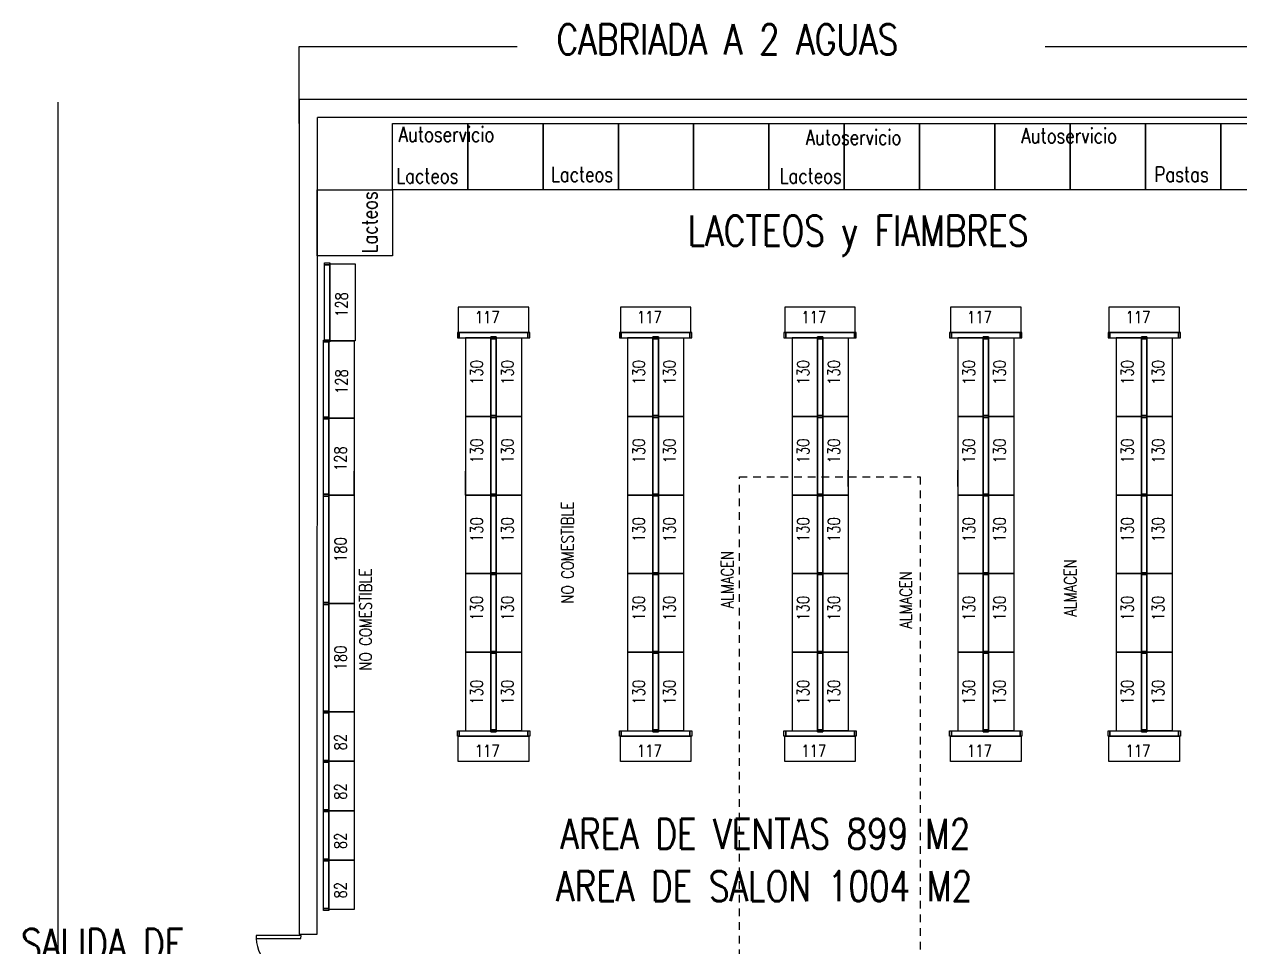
# Model space of a CAD drawing. Header units: millimetres. Extents: x -434 to 213, y 66 to 172.
# Drawn here: x 136.11 to 156.28, y 156.81 to 172.12 of the extents above; entities that cross this region are included whole.
import ezdxf

# ---------------------------------------------------------------- set-up
doc = ezdxf.new("R2010")
doc.units = ezdxf.units.MM
doc.linetypes.add('HIDDEN', pattern=[9.525, 6.35, -3.175])
doc.styles.add('COTAS', font='ROMANS.shx', dxfattribs={"width": 0.8})
doc.styles.add('ROMANS', font='ROMANS.SHX', dxfattribs={"width": 0.8, "height": 0.2})

msp = doc.modelspace()

# ---------------------------------------------------------------- linework, layer by layer
at = {"color": 8}
for p, q in [((140.669, 170.477), (140.669, 171.754)), ((140.669, 171.754), (144.285, 171.754)), ((153.049, 171.754), (159.162, 171.754)), ((140.669, 170.877), (140.669, 157.326)), ((191.089, 170.877), (140.669, 170.877)), ((136.669, 132.583), (136.669, 170.83)), ((140.968, 157.017), (140.969, 170.577)), ((190.789, 170.577), (140.969, 170.577)), ((142.215, 170.477), (143.465, 170.477)), ((142.215, 169.377), (142.215, 170.477)), ((143.465, 170.477), (143.465, 169.377)), ((143.465, 170.477), (144.715, 170.477)), ((143.465, 169.377), (143.465, 170.477)), ((144.715, 170.477), (145.965, 170.477)), ((144.715, 169.377), (144.715, 170.477)), ((144.715, 170.477), (144.715, 169.377)), ((145.965, 170.477), (145.965, 169.377)), ((145.965, 170.477), (147.215, 170.477)), ((145.965, 169.377), (145.965, 170.477)), ((147.215, 170.477), (147.215, 169.377)), ((147.215, 170.477), (148.465, 170.477)), ((147.215, 169.377), (147.215, 170.477)), ((148.465, 170.477), (148.465, 169.377)), ((148.465, 170.477), (149.715, 170.477)), ((148.465, 169.377), (148.465, 170.477)), ((149.715, 170.477), (149.715, 169.377)), ((149.715, 170.477), (150.965, 170.477)), ((149.715, 169.377), (149.715, 170.477)), ((150.965, 170.477), (150.965, 169.377)), ((150.965, 170.477), (152.215, 170.477)), ((150.965, 169.377), (150.965, 170.477)), ((152.215, 170.477), (152.215, 169.377)), ((152.215, 170.477), (153.465, 170.477)), ((152.215, 169.377), (152.215, 170.477)), ((153.465, 170.477), (153.465, 169.377)), ((153.465, 170.477), (154.715, 170.477)), ((153.465, 169.377), (153.465, 170.477)), ((154.715, 170.477), (154.715, 169.377)), ((154.715, 170.477), (155.965, 170.477)), ((154.715, 169.377), (154.715, 170.477)), ((155.965, 170.477), (155.965, 169.377)), ((155.965, 170.477), (157.215, 170.477)), ((155.965, 169.377), (155.965, 170.477)), ((140.965, 169.377), (142.215, 169.377)), ((140.965, 168.277), (140.965, 169.377)), ((143.465, 169.377), (142.215, 169.377)), ((142.215, 169.377), (142.215, 168.277)), ((144.715, 169.377), (143.465, 169.377)), ((145.965, 169.377), (144.715, 169.377)), ((147.215, 169.377), (145.965, 169.377)), ((148.465, 169.377), (147.215, 169.377)), ((149.715, 169.377), (148.465, 169.377)), ((150.965, 169.377), (149.715, 169.377)), ((152.215, 169.377), (150.965, 169.377)), ((153.465, 169.377), (152.215, 169.377)), ((154.715, 169.377), (153.465, 169.377)), ((155.965, 169.377), (154.715, 169.377)), ((157.215, 169.377), (155.965, 169.377)), ((142.215, 168.277), (140.965, 168.277)), ((147.049, 164.959), (147.049, 164.687)), ((148.849, 164.959), (148.849, 164.687)), ((152.529, 164.959), (152.529, 164.747)), ((154.229, 164.959), (154.229, 164.747)), ((155.159, 164.959), (155.159, 164.687)), ((141.579, 164.306), (141.579, 164.704)), ((143.429, 164.307), (143.429, 164.704)), ((149.779, 164.449), (149.779, 164.718)), ((151.599, 164.449), (151.599, 164.718)), ((140.669, 160.333), (140.669, 157.017)), ((152.063, 159.882), (151.863, 159.882)), ((139.954, 156.994), (139.954, 156.945)), ((140.698, 156.993), (139.954, 156.994)), ((139.954, 156.945), (140.697, 156.945)), ((140.669, 157.017), (140.968, 157.017)), ((140.697, 156.945), (140.698, 156.993))]:
    msp.add_line(p, q, dxfattribs=at)
at = {"color": 8, "linetype": 'HIDDEN', "ltscale": 0.02}
for p, q in [((147.976, 164.608), (150.976, 164.608)), ((147.976, 142.56), (147.976, 164.608)), ((150.976, 164.608), (150.976, 142.56))]:
    msp.add_line(p, q, dxfattribs=at)
at = {"color": 8}
for points in [[(141.087, 168.131), (141.087, 168.161), (141.177, 168.161), (141.177, 168.131)], [(141.087, 166.881), (141.087, 168.131), (141.177, 168.131), (141.177, 166.881)], [(141.177, 166.866), (141.177, 168.146), (141.597, 168.146), (141.597, 166.866)], [(143.308, 167.007), (144.478, 167.007), (144.478, 167.427), (143.308, 167.427)], [(145.998, 167.007), (147.168, 167.007), (147.168, 167.427), (145.998, 167.427)], [(148.728, 167.007), (149.898, 167.007), (149.898, 167.427), (148.728, 167.427)], [(151.478, 167.007), (152.648, 167.007), (152.648, 167.427), (151.478, 167.427)], [(154.108, 167.007), (155.278, 167.007), (155.278, 167.427), (154.108, 167.427)], [(141.069, 166.851), (141.069, 166.881), (141.159, 166.881), (141.159, 166.851)], [(141.069, 165.601), (141.069, 166.851), (141.159, 166.851), (141.159, 165.601)], [(141.087, 166.851), (141.087, 166.881), (141.177, 166.881), (141.177, 166.851)], [(141.159, 165.586), (141.159, 166.866), (141.579, 166.866), (141.579, 165.586)], [(143.293, 166.917), (143.323, 166.917), (143.323, 167.007), (143.293, 167.007)], [(143.323, 166.917), (144.463, 166.917), (144.463, 167.007), (143.323, 167.007)], [(143.849, 165.612), (143.849, 166.917), (143.429, 166.917), (143.429, 165.612)], [(143.939, 166.902), (143.939, 166.932), (143.849, 166.932), (143.849, 166.902)], [(143.849, 166.902), (143.849, 166.932), (143.939, 166.932), (143.939, 166.902)], [(143.939, 165.627), (143.939, 166.902), (143.849, 166.902), (143.849, 165.627)], [(143.849, 165.627), (143.849, 166.902), (143.939, 166.902), (143.939, 165.627)], [(143.939, 165.612), (143.939, 166.917), (144.359, 166.917), (144.359, 165.612)], [(144.463, 166.917), (144.493, 166.917), (144.493, 167.007), (144.463, 167.007)], [(145.983, 166.917), (146.013, 166.917), (146.013, 167.007), (145.983, 167.007)], [(146.013, 166.917), (147.153, 166.917), (147.153, 167.007), (146.013, 167.007)], [(146.539, 165.612), (146.539, 166.917), (146.119, 166.917), (146.119, 165.612)], [(146.629, 166.902), (146.629, 166.932), (146.539, 166.932), (146.539, 166.902)], [(146.539, 166.902), (146.539, 166.932), (146.629, 166.932), (146.629, 166.902)], [(146.629, 165.627), (146.629, 166.902), (146.539, 166.902), (146.539, 165.627)], [(146.539, 165.627), (146.539, 166.902), (146.629, 166.902), (146.629, 165.627)], [(146.629, 165.612), (146.629, 166.917), (147.049, 166.917), (147.049, 165.612)], [(147.153, 166.917), (147.183, 166.917), (147.183, 167.007), (147.153, 167.007)], [(148.713, 166.917), (148.743, 166.917), (148.743, 167.007), (148.713, 167.007)], [(148.743, 166.917), (149.883, 166.917), (149.883, 167.007), (148.743, 167.007)], [(149.269, 165.612), (149.269, 166.917), (148.849, 166.917), (148.849, 165.612)], [(149.359, 166.902), (149.359, 166.932), (149.269, 166.932), (149.269, 166.902)], [(149.269, 166.902), (149.269, 166.932), (149.359, 166.932), (149.359, 166.902)], [(149.359, 165.627), (149.359, 166.902), (149.269, 166.902), (149.269, 165.627)], [(149.269, 165.627), (149.269, 166.902), (149.359, 166.902), (149.359, 165.627)], [(149.359, 165.612), (149.359, 166.917), (149.779, 166.917), (149.779, 165.612)], [(149.883, 166.917), (149.913, 166.917), (149.913, 167.007), (149.883, 167.007)], [(151.463, 166.917), (151.493, 166.917), (151.493, 167.007), (151.463, 167.007)], [(151.493, 166.917), (152.633, 166.917), (152.633, 167.007), (151.493, 167.007)], [(152.019, 165.612), (152.019, 166.917), (151.599, 166.917), (151.599, 165.612)], [(152.109, 166.902), (152.109, 166.932), (152.019, 166.932), (152.019, 166.902)], [(152.019, 166.902), (152.019, 166.932), (152.109, 166.932), (152.109, 166.902)], [(152.109, 165.627), (152.109, 166.902), (152.019, 166.902), (152.019, 165.627)], [(152.019, 165.627), (152.019, 166.902), (152.109, 166.902), (152.109, 165.627)], [(152.109, 165.612), (152.109, 166.917), (152.529, 166.917), (152.529, 165.612)], [(152.633, 166.917), (152.663, 166.917), (152.663, 167.007), (152.633, 167.007)], [(154.093, 166.917), (154.123, 166.917), (154.123, 167.007), (154.093, 167.007)], [(154.123, 166.917), (155.263, 166.917), (155.263, 167.007), (154.123, 167.007)], [(154.649, 165.612), (154.649, 166.917), (154.229, 166.917), (154.229, 165.612)], [(154.739, 166.902), (154.739, 166.932), (154.649, 166.932), (154.649, 166.902)], [(154.649, 166.902), (154.649, 166.932), (154.739, 166.932), (154.739, 166.902)], [(154.739, 165.627), (154.739, 166.902), (154.649, 166.902), (154.649, 165.627)], [(154.649, 165.627), (154.649, 166.902), (154.739, 166.902), (154.739, 165.627)], [(154.739, 165.612), (154.739, 166.917), (155.159, 166.917), (155.159, 165.612)], [(155.263, 166.917), (155.293, 166.917), (155.293, 167.007), (155.263, 167.007)], [(143.939, 165.597), (143.939, 165.627), (143.849, 165.627), (143.849, 165.597)], [(143.849, 165.597), (143.849, 165.627), (143.939, 165.627), (143.939, 165.597)], [(143.939, 165.597), (143.939, 165.627), (143.849, 165.627), (143.849, 165.597)], [(143.849, 165.597), (143.849, 165.627), (143.939, 165.627), (143.939, 165.597)], [(146.629, 165.597), (146.629, 165.627), (146.539, 165.627), (146.539, 165.597)], [(146.539, 165.597), (146.539, 165.627), (146.629, 165.627), (146.629, 165.597)], [(146.629, 165.597), (146.629, 165.627), (146.539, 165.627), (146.539, 165.597)], [(146.539, 165.597), (146.539, 165.627), (146.629, 165.627), (146.629, 165.597)], [(149.359, 165.597), (149.359, 165.627), (149.269, 165.627), (149.269, 165.597)], [(149.269, 165.597), (149.269, 165.627), (149.359, 165.627), (149.359, 165.597)], [(149.359, 165.597), (149.359, 165.627), (149.269, 165.627), (149.269, 165.597)], [(149.269, 165.597), (149.269, 165.627), (149.359, 165.627), (149.359, 165.597)], [(152.109, 165.597), (152.109, 165.627), (152.019, 165.627), (152.019, 165.597)], [(152.019, 165.597), (152.019, 165.627), (152.109, 165.627), (152.109, 165.597)], [(152.109, 165.597), (152.109, 165.627), (152.019, 165.627), (152.019, 165.597)], [(152.019, 165.597), (152.019, 165.627), (152.109, 165.627), (152.109, 165.597)], [(154.739, 165.597), (154.739, 165.627), (154.649, 165.627), (154.649, 165.597)], [(154.649, 165.597), (154.649, 165.627), (154.739, 165.627), (154.739, 165.597)], [(154.739, 165.597), (154.739, 165.627), (154.649, 165.627), (154.649, 165.597)], [(154.649, 165.597), (154.649, 165.627), (154.739, 165.627), (154.739, 165.597)], [(141.069, 165.571), (141.069, 165.601), (141.159, 165.601), (141.159, 165.571)], [(141.069, 165.571), (141.069, 165.601), (141.159, 165.601), (141.159, 165.571)], [(141.069, 164.321), (141.069, 165.571), (141.159, 165.571), (141.159, 164.321)], [(141.159, 164.306), (141.159, 165.586), (141.579, 165.586), (141.579, 164.306)], [(143.849, 164.307), (143.849, 165.612), (143.429, 165.612), (143.429, 164.307)], [(143.939, 164.322), (143.939, 165.597), (143.849, 165.597), (143.849, 164.322)], [(143.849, 164.322), (143.849, 165.597), (143.939, 165.597), (143.939, 164.322)], [(143.939, 164.307), (143.939, 165.612), (144.359, 165.612), (144.359, 164.307)], [(146.539, 164.307), (146.539, 165.612), (146.119, 165.612), (146.119, 164.307)], [(146.629, 164.322), (146.629, 165.597), (146.539, 165.597), (146.539, 164.322)], [(146.539, 164.322), (146.539, 165.597), (146.629, 165.597), (146.629, 164.322)], [(146.629, 164.307), (146.629, 165.612), (147.049, 165.612), (147.049, 164.307)], [(149.269, 164.307), (149.269, 165.612), (148.849, 165.612), (148.849, 164.307)], [(149.359, 164.322), (149.359, 165.597), (149.269, 165.597), (149.269, 164.322)], [(149.269, 164.322), (149.269, 165.597), (149.359, 165.597), (149.359, 164.322)], [(149.359, 164.307), (149.359, 165.612), (149.779, 165.612), (149.779, 164.307)], [(152.019, 164.307), (152.019, 165.612), (151.599, 165.612), (151.599, 164.307)], [(152.109, 164.322), (152.109, 165.597), (152.019, 165.597), (152.019, 164.322)], [(152.019, 164.322), (152.019, 165.597), (152.109, 165.597), (152.109, 164.322)], [(152.109, 164.307), (152.109, 165.612), (152.529, 165.612), (152.529, 164.307)], [(154.649, 164.307), (154.649, 165.612), (154.229, 165.612), (154.229, 164.307)], [(154.739, 164.322), (154.739, 165.597), (154.649, 165.597), (154.649, 164.322)], [(154.649, 164.322), (154.649, 165.597), (154.739, 165.597), (154.739, 164.322)], [(154.739, 164.307), (154.739, 165.612), (155.159, 165.612), (155.159, 164.307)], [(141.069, 164.291), (141.069, 164.321), (141.159, 164.321), (141.159, 164.291)], [(141.069, 164.291), (141.069, 164.321), (141.159, 164.321), (141.159, 164.291)], [(141.069, 162.521), (141.069, 164.291), (141.159, 164.291), (141.159, 162.521)], [(141.159, 162.506), (141.159, 164.306), (141.579, 164.306), (141.579, 162.506)], [(143.849, 163.002), (143.849, 164.307), (143.429, 164.307), (143.429, 163.002)], [(143.939, 164.292), (143.939, 164.322), (143.849, 164.322), (143.849, 164.292)], [(143.849, 164.292), (143.849, 164.322), (143.939, 164.322), (143.939, 164.292)], [(143.939, 164.292), (143.939, 164.322), (143.849, 164.322), (143.849, 164.292)], [(143.849, 164.292), (143.849, 164.322), (143.939, 164.322), (143.939, 164.292)], [(143.939, 163.017), (143.939, 164.292), (143.849, 164.292), (143.849, 163.017)], [(143.849, 163.017), (143.849, 164.292), (143.939, 164.292), (143.939, 163.017)], [(143.939, 163.002), (143.939, 164.307), (144.359, 164.307), (144.359, 163.002)], [(146.539, 163.002), (146.539, 164.307), (146.119, 164.307), (146.119, 163.002)], [(146.629, 164.292), (146.629, 164.322), (146.539, 164.322), (146.539, 164.292)], [(146.539, 164.292), (146.539, 164.322), (146.629, 164.322), (146.629, 164.292)], [(146.629, 164.292), (146.629, 164.322), (146.539, 164.322), (146.539, 164.292)], [(146.539, 164.292), (146.539, 164.322), (146.629, 164.322), (146.629, 164.292)], [(146.629, 163.017), (146.629, 164.292), (146.539, 164.292), (146.539, 163.017)], [(146.539, 163.017), (146.539, 164.292), (146.629, 164.292), (146.629, 163.017)], [(146.629, 163.002), (146.629, 164.307), (147.049, 164.307), (147.049, 163.002)], [(149.269, 163.002), (149.269, 164.307), (148.849, 164.307), (148.849, 163.002)], [(149.359, 164.292), (149.359, 164.322), (149.269, 164.322), (149.269, 164.292)], [(149.269, 164.292), (149.269, 164.322), (149.359, 164.322), (149.359, 164.292)], [(149.359, 164.292), (149.359, 164.322), (149.269, 164.322), (149.269, 164.292)], [(149.269, 164.292), (149.269, 164.322), (149.359, 164.322), (149.359, 164.292)], [(149.359, 163.017), (149.359, 164.292), (149.269, 164.292), (149.269, 163.017)], [(149.269, 163.017), (149.269, 164.292), (149.359, 164.292), (149.359, 163.017)], [(149.359, 163.002), (149.359, 164.307), (149.779, 164.307), (149.779, 163.002)], [(152.019, 163.002), (152.019, 164.307), (151.599, 164.307), (151.599, 163.002)], [(152.109, 164.292), (152.109, 164.322), (152.019, 164.322), (152.019, 164.292)], [(152.019, 164.292), (152.019, 164.322), (152.109, 164.322), (152.109, 164.292)], [(152.109, 164.292), (152.109, 164.322), (152.019, 164.322), (152.019, 164.292)], [(152.019, 164.292), (152.019, 164.322), (152.109, 164.322), (152.109, 164.292)], [(152.109, 163.017), (152.109, 164.292), (152.019, 164.292), (152.019, 163.017)], [(152.019, 163.017), (152.019, 164.292), (152.109, 164.292), (152.109, 163.017)], [(152.109, 163.002), (152.109, 164.307), (152.529, 164.307), (152.529, 163.002)], [(154.649, 163.002), (154.649, 164.307), (154.229, 164.307), (154.229, 163.002)], [(154.739, 164.292), (154.739, 164.322), (154.649, 164.322), (154.649, 164.292)], [(154.649, 164.292), (154.649, 164.322), (154.739, 164.322), (154.739, 164.292)], [(154.739, 164.292), (154.739, 164.322), (154.649, 164.322), (154.649, 164.292)], [(154.649, 164.292), (154.649, 164.322), (154.739, 164.322), (154.739, 164.292)], [(154.739, 163.017), (154.739, 164.292), (154.649, 164.292), (154.649, 163.017)], [(154.649, 163.017), (154.649, 164.292), (154.739, 164.292), (154.739, 163.017)], [(154.739, 163.002), (154.739, 164.307), (155.159, 164.307), (155.159, 163.002)], [(143.849, 161.697), (143.849, 163.002), (143.429, 163.002), (143.429, 161.697)], [(143.939, 162.987), (143.939, 163.017), (143.849, 163.017), (143.849, 162.987)], [(143.849, 162.987), (143.849, 163.017), (143.939, 163.017), (143.939, 162.987)], [(143.939, 162.987), (143.939, 163.017), (143.849, 163.017), (143.849, 162.987)], [(143.849, 162.987), (143.849, 163.017), (143.939, 163.017), (143.939, 162.987)], [(143.939, 161.697), (143.939, 163.002), (144.359, 163.002), (144.359, 161.697)], [(146.539, 161.697), (146.539, 163.002), (146.119, 163.002), (146.119, 161.697)], [(146.629, 162.987), (146.629, 163.017), (146.539, 163.017), (146.539, 162.987)], [(146.539, 162.987), (146.539, 163.017), (146.629, 163.017), (146.629, 162.987)], [(146.629, 162.987), (146.629, 163.017), (146.539, 163.017), (146.539, 162.987)], [(146.539, 162.987), (146.539, 163.017), (146.629, 163.017), (146.629, 162.987)], [(146.629, 161.697), (146.629, 163.002), (147.049, 163.002), (147.049, 161.697)], [(149.269, 161.697), (149.269, 163.002), (148.849, 163.002), (148.849, 161.697)], [(149.359, 162.987), (149.359, 163.017), (149.269, 163.017), (149.269, 162.987)], [(149.269, 162.987), (149.269, 163.017), (149.359, 163.017), (149.359, 162.987)], [(149.359, 162.987), (149.359, 163.017), (149.269, 163.017), (149.269, 162.987)], [(149.269, 162.987), (149.269, 163.017), (149.359, 163.017), (149.359, 162.987)], [(149.359, 161.697), (149.359, 163.002), (149.779, 163.002), (149.779, 161.697)], [(152.019, 161.697), (152.019, 163.002), (151.599, 163.002), (151.599, 161.697)], [(152.109, 162.987), (152.109, 163.017), (152.019, 163.017), (152.019, 162.987)], [(152.019, 162.987), (152.019, 163.017), (152.109, 163.017), (152.109, 162.987)], [(152.109, 162.987), (152.109, 163.017), (152.019, 163.017), (152.019, 162.987)], [(152.019, 162.987), (152.019, 163.017), (152.109, 163.017), (152.109, 162.987)], [(152.109, 161.697), (152.109, 163.002), (152.529, 163.002), (152.529, 161.697)], [(154.649, 161.697), (154.649, 163.002), (154.229, 163.002), (154.229, 161.697)], [(154.739, 162.987), (154.739, 163.017), (154.649, 163.017), (154.649, 162.987)], [(154.649, 162.987), (154.649, 163.017), (154.739, 163.017), (154.739, 162.987)], [(154.739, 162.987), (154.739, 163.017), (154.649, 163.017), (154.649, 162.987)], [(154.649, 162.987), (154.649, 163.017), (154.739, 163.017), (154.739, 162.987)], [(154.739, 161.697), (154.739, 163.002), (155.159, 163.002), (155.159, 161.697)], [(143.939, 161.712), (143.939, 162.987), (143.849, 162.987), (143.849, 161.712)], [(143.849, 161.712), (143.849, 162.987), (143.939, 162.987), (143.939, 161.712)], [(146.629, 161.712), (146.629, 162.987), (146.539, 162.987), (146.539, 161.712)], [(146.539, 161.712), (146.539, 162.987), (146.629, 162.987), (146.629, 161.712)], [(149.359, 161.712), (149.359, 162.987), (149.269, 162.987), (149.269, 161.712)], [(149.269, 161.712), (149.269, 162.987), (149.359, 162.987), (149.359, 161.712)], [(152.109, 161.712), (152.109, 162.987), (152.019, 162.987), (152.019, 161.712)], [(152.019, 161.712), (152.019, 162.987), (152.109, 162.987), (152.109, 161.712)], [(154.739, 161.712), (154.739, 162.987), (154.649, 162.987), (154.649, 161.712)], [(154.649, 161.712), (154.649, 162.987), (154.739, 162.987), (154.739, 161.712)], [(141.069, 162.491), (141.069, 162.521), (141.159, 162.521), (141.159, 162.491)], [(141.069, 162.491), (141.069, 162.521), (141.159, 162.521), (141.159, 162.491)], [(141.069, 160.721), (141.069, 162.491), (141.159, 162.491), (141.159, 160.721)], [(141.159, 160.706), (141.159, 162.506), (141.579, 162.506), (141.579, 160.706)], [(143.849, 160.392), (143.849, 161.697), (143.429, 161.697), (143.429, 160.392)], [(143.939, 161.682), (143.939, 161.712), (143.849, 161.712), (143.849, 161.682)], [(143.849, 161.682), (143.849, 161.712), (143.939, 161.712), (143.939, 161.682)], [(143.939, 161.682), (143.939, 161.712), (143.849, 161.712), (143.849, 161.682)], [(143.849, 161.682), (143.849, 161.712), (143.939, 161.712), (143.939, 161.682)], [(143.939, 160.407), (143.939, 161.682), (143.849, 161.682), (143.849, 160.407)], [(143.849, 160.407), (143.849, 161.682), (143.939, 161.682), (143.939, 160.407)], [(143.939, 160.392), (143.939, 161.697), (144.359, 161.697), (144.359, 160.392)], [(146.539, 160.392), (146.539, 161.697), (146.119, 161.697), (146.119, 160.392)], [(146.629, 161.682), (146.629, 161.712), (146.539, 161.712), (146.539, 161.682)], [(146.539, 161.682), (146.539, 161.712), (146.629, 161.712), (146.629, 161.682)], [(146.629, 161.682), (146.629, 161.712), (146.539, 161.712), (146.539, 161.682)], [(146.539, 161.682), (146.539, 161.712), (146.629, 161.712), (146.629, 161.682)], [(146.629, 160.407), (146.629, 161.682), (146.539, 161.682), (146.539, 160.407)], [(146.539, 160.407), (146.539, 161.682), (146.629, 161.682), (146.629, 160.407)], [(146.629, 160.392), (146.629, 161.697), (147.049, 161.697), (147.049, 160.392)], [(149.269, 160.392), (149.269, 161.697), (148.849, 161.697), (148.849, 160.392)], [(149.359, 161.682), (149.359, 161.712), (149.269, 161.712), (149.269, 161.682)], [(149.269, 161.682), (149.269, 161.712), (149.359, 161.712), (149.359, 161.682)], [(149.359, 161.682), (149.359, 161.712), (149.269, 161.712), (149.269, 161.682)], [(149.269, 161.682), (149.269, 161.712), (149.359, 161.712), (149.359, 161.682)], [(149.359, 160.407), (149.359, 161.682), (149.269, 161.682), (149.269, 160.407)], [(149.269, 160.407), (149.269, 161.682), (149.359, 161.682), (149.359, 160.407)], [(149.359, 160.392), (149.359, 161.697), (149.779, 161.697), (149.779, 160.392)], [(152.019, 160.392), (152.019, 161.697), (151.599, 161.697), (151.599, 160.392)], [(152.109, 161.682), (152.109, 161.712), (152.019, 161.712), (152.019, 161.682)], [(152.019, 161.682), (152.019, 161.712), (152.109, 161.712), (152.109, 161.682)], [(152.109, 161.682), (152.109, 161.712), (152.019, 161.712), (152.019, 161.682)], [(152.019, 161.682), (152.019, 161.712), (152.109, 161.712), (152.109, 161.682)], [(152.109, 160.407), (152.109, 161.682), (152.019, 161.682), (152.019, 160.407)], [(152.019, 160.407), (152.019, 161.682), (152.109, 161.682), (152.109, 160.407)], [(152.109, 160.392), (152.109, 161.697), (152.529, 161.697), (152.529, 160.392)], [(154.649, 160.392), (154.649, 161.697), (154.229, 161.697), (154.229, 160.392)], [(154.739, 161.682), (154.739, 161.712), (154.649, 161.712), (154.649, 161.682)], [(154.649, 161.682), (154.649, 161.712), (154.739, 161.712), (154.739, 161.682)], [(154.739, 161.682), (154.739, 161.712), (154.649, 161.712), (154.649, 161.682)], [(154.649, 161.682), (154.649, 161.712), (154.739, 161.712), (154.739, 161.682)], [(154.739, 160.407), (154.739, 161.682), (154.649, 161.682), (154.649, 160.407)], [(154.649, 160.407), (154.649, 161.682), (154.739, 161.682), (154.739, 160.407)], [(154.739, 160.392), (154.739, 161.697), (155.159, 161.697), (155.159, 160.392)], [(141.069, 160.691), (141.069, 160.721), (141.159, 160.721), (141.159, 160.691)], [(141.069, 160.691), (141.069, 160.721), (141.159, 160.721), (141.159, 160.691)], [(141.069, 159.901), (141.069, 160.691), (141.159, 160.691), (141.159, 159.901)], [(141.159, 159.886), (141.159, 160.706), (141.579, 160.706), (141.579, 159.886)], [(143.293, 160.392), (143.323, 160.392), (143.323, 160.302), (143.293, 160.302)], [(143.323, 160.392), (144.463, 160.392), (144.463, 160.302), (143.323, 160.302)], [(143.939, 160.377), (143.939, 160.407), (143.849, 160.407), (143.849, 160.377)], [(143.849, 160.377), (143.849, 160.407), (143.939, 160.407), (143.939, 160.377)], [(144.463, 160.392), (144.493, 160.392), (144.493, 160.302), (144.463, 160.302)], [(145.983, 160.392), (146.013, 160.392), (146.013, 160.302), (145.983, 160.302)], [(146.013, 160.392), (147.153, 160.392), (147.153, 160.302), (146.013, 160.302)], [(146.629, 160.377), (146.629, 160.407), (146.539, 160.407), (146.539, 160.377)], [(146.539, 160.377), (146.539, 160.407), (146.629, 160.407), (146.629, 160.377)], [(147.153, 160.392), (147.183, 160.392), (147.183, 160.302), (147.153, 160.302)], [(148.713, 160.392), (148.743, 160.392), (148.743, 160.302), (148.713, 160.302)], [(148.743, 160.392), (149.883, 160.392), (149.883, 160.302), (148.743, 160.302)], [(149.359, 160.377), (149.359, 160.407), (149.269, 160.407), (149.269, 160.377)], [(149.269, 160.377), (149.269, 160.407), (149.359, 160.407), (149.359, 160.377)], [(149.883, 160.392), (149.913, 160.392), (149.913, 160.302), (149.883, 160.302)], [(151.463, 160.392), (151.493, 160.392), (151.493, 160.302), (151.463, 160.302)], [(151.493, 160.392), (152.633, 160.392), (152.633, 160.302), (151.493, 160.302)], [(152.109, 160.377), (152.109, 160.407), (152.019, 160.407), (152.019, 160.377)], [(152.019, 160.377), (152.019, 160.407), (152.109, 160.407), (152.109, 160.377)], [(152.633, 160.392), (152.663, 160.392), (152.663, 160.302), (152.633, 160.302)], [(154.093, 160.392), (154.123, 160.392), (154.123, 160.302), (154.093, 160.302)], [(154.123, 160.392), (155.263, 160.392), (155.263, 160.302), (154.123, 160.302)], [(154.739, 160.377), (154.739, 160.407), (154.649, 160.407), (154.649, 160.377)], [(154.649, 160.377), (154.649, 160.407), (154.739, 160.407), (154.739, 160.377)], [(155.263, 160.392), (155.293, 160.392), (155.293, 160.302), (155.263, 160.302)], [(143.308, 160.302), (144.478, 160.302), (144.478, 159.882), (143.308, 159.882)], [(145.998, 160.302), (147.168, 160.302), (147.168, 159.882), (145.998, 159.882)], [(148.728, 160.302), (149.898, 160.302), (149.898, 159.882), (148.728, 159.882)], [(151.478, 160.302), (152.648, 160.302), (152.648, 159.882), (151.478, 159.882)], [(154.108, 160.302), (155.278, 160.302), (155.278, 159.882), (154.108, 159.882)], [(141.069, 159.871), (141.069, 159.901), (141.159, 159.901), (141.159, 159.871)], [(141.069, 159.871), (141.069, 159.901), (141.159, 159.901), (141.159, 159.871)], [(141.069, 159.081), (141.069, 159.871), (141.159, 159.871), (141.159, 159.081)], [(141.159, 159.066), (141.159, 159.886), (141.579, 159.886), (141.579, 159.066)], [(141.069, 159.051), (141.069, 159.081), (141.159, 159.081), (141.159, 159.051)], [(141.069, 159.051), (141.069, 159.081), (141.159, 159.081), (141.159, 159.051)], [(141.069, 158.261), (141.069, 159.051), (141.159, 159.051), (141.159, 158.261)], [(141.159, 158.246), (141.159, 159.066), (141.579, 159.066), (141.579, 158.246)], [(141.069, 158.231), (141.069, 158.261), (141.159, 158.261), (141.159, 158.231)], [(141.069, 158.231), (141.069, 158.261), (141.159, 158.261), (141.159, 158.231)], [(141.069, 157.441), (141.069, 158.231), (141.159, 158.231), (141.159, 157.441)], [(141.159, 157.426), (141.159, 158.246), (141.579, 158.246), (141.579, 157.426)], [(141.069, 157.411), (141.069, 157.441), (141.159, 157.441), (141.159, 157.411)]]:
    msp.add_lwpolyline(points, close=True, dxfattribs=at)
msp.add_arc((140.633, 156.981), 0.68, 183.0375, 273.0375, dxfattribs=at)

# ---------------------------------------------------------------- texts
at = {"color": 8, "width": 0.8}
for s, height, style, p in [('CABRIADA A 2 AGUAS', 0.5, 'ROMANS', (144.939, 171.623)), ('Autoservicio', 0.25, 'ROMANS', (142.321, 170.171)), ('Autoservicio', 0.25, 'ROMANS', (149.077, 170.123)), ('Autoservicio', 0.25, 'ROMANS', (152.656, 170.147)), ('Lacteos', 0.25, 'ROMANS', (142.282, 169.482)), ('Lacteos', 0.25, 'ROMANS', (144.849, 169.506)), ('Lacteos', 0.25, 'ROMANS', (148.644, 169.482)), ('Pastas', 0.25, 'ROMANS', (154.865, 169.506)), ('LACTEOS y FIAMBRES', 0.5, 'ROMANS', (147.115, 168.446)), ('117', 0.2, 'COTAS', (143.583, 167.159)), ('117', 0.2, 'COTAS', (146.273, 167.159)), ('117', 0.2, 'COTAS', (149.003, 167.159)), ('117', 0.2, 'COTAS', (151.753, 167.159)), ('117', 0.2, 'COTAS', (154.383, 167.159)), ('117', 0.2, 'COTAS', (143.583, 159.962)), ('117', 0.2, 'COTAS', (146.273, 159.962)), ('117', 0.2, 'COTAS', (149.003, 159.962)), ('117', 0.2, 'COTAS', (151.753, 159.962)), ('117', 0.2, 'COTAS', (154.383, 159.962)), ('AREA DE VENTAS 899 M2', 0.5, 'ROMANS', (145.003, 158.431)), ('AREA DE SALON 1004 M2', 0.5, 'ROMANS', (144.93, 157.563)), ('SALIDA DE', 0.5, 'ROMANS', (136.054, 156.602))]:
    msp.add_text(s, height=height, dxfattribs=dict(at, style=style)).set_placement(p)
for s, height, style, p in [('Lacteos', 0.25, 'ROMANS', (141.962, 168.321)), ('128', 0.2, 'COTAS', (141.472, 167.265)), ('130', 0.2, 'COTAS', (143.713, 166.137)), ('130', 0.2, 'COTAS', (144.223, 166.137)), ('130', 0.2, 'COTAS', (146.403, 166.137)), ('130', 0.2, 'COTAS', (146.913, 166.137)), ('130', 0.2, 'COTAS', (149.133, 166.137)), ('130', 0.2, 'COTAS', (149.643, 166.137)), ('130', 0.2, 'COTAS', (151.883, 166.137)), ('130', 0.2, 'COTAS', (152.393, 166.137)), ('130', 0.2, 'COTAS', (154.513, 166.137)), ('130', 0.2, 'COTAS', (155.023, 166.137)), ('128', 0.2, 'COTAS', (141.472, 165.985)), ('130', 0.2, 'COTAS', (143.713, 164.832)), ('130', 0.2, 'COTAS', (144.223, 164.832)), ('130', 0.2, 'COTAS', (146.403, 164.832)), ('130', 0.2, 'COTAS', (146.913, 164.832)), ('130', 0.2, 'COTAS', (149.133, 164.832)), ('130', 0.2, 'COTAS', (149.643, 164.832)), ('130', 0.2, 'COTAS', (151.883, 164.832)), ('130', 0.2, 'COTAS', (152.393, 164.832)), ('130', 0.2, 'COTAS', (154.513, 164.832)), ('130', 0.2, 'COTAS', (155.023, 164.832)), ('128', 0.2, 'COTAS', (141.454, 164.705)), ('NO COMESTIBLE', 0.2, 'COTAS', (145.223, 162.505)), ('130', 0.2, 'COTAS', (143.713, 163.527)), ('130', 0.2, 'COTAS', (144.223, 163.527)), ('130', 0.2, 'COTAS', (146.403, 163.527)), ('130', 0.2, 'COTAS', (146.913, 163.527)), ('130', 0.2, 'COTAS', (149.133, 163.527)), ('130', 0.2, 'COTAS', (149.643, 163.527)), ('130', 0.2, 'COTAS', (151.883, 163.527)), ('130', 0.2, 'COTAS', (152.393, 163.527)), ('130', 0.2, 'COTAS', (154.513, 163.527)), ('130', 0.2, 'COTAS', (155.023, 163.527)), ('180', 0.2, 'COTAS', (141.454, 163.196)), ('ALMACEN', 0.2, 'COTAS', (147.874, 162.427)), ('ALMACEN', 0.2, 'COTAS', (153.567, 162.29)), ('NO COMESTIBLE', 0.2, 'COTAS', (141.87, 161.394)), ('ALMACEN', 0.2, 'COTAS', (150.838, 162.091)), ('130', 0.2, 'COTAS', (143.713, 162.222)), ('130', 0.2, 'COTAS', (144.223, 162.222)), ('130', 0.2, 'COTAS', (146.403, 162.222)), ('130', 0.2, 'COTAS', (146.913, 162.222)), ('130', 0.2, 'COTAS', (149.133, 162.222)), ('130', 0.2, 'COTAS', (149.643, 162.222)), ('130', 0.2, 'COTAS', (151.883, 162.222)), ('130', 0.2, 'COTAS', (152.393, 162.222)), ('130', 0.2, 'COTAS', (154.513, 162.222)), ('130', 0.2, 'COTAS', (155.023, 162.222)), ('180', 0.2, 'COTAS', (141.454, 161.396)), ('130', 0.2, 'COTAS', (143.713, 160.828)), ('130', 0.2, 'COTAS', (144.223, 160.828)), ('130', 0.2, 'COTAS', (146.403, 160.828)), ('130', 0.2, 'COTAS', (146.913, 160.828)), ('130', 0.2, 'COTAS', (149.133, 160.828)), ('130', 0.2, 'COTAS', (149.643, 160.828)), ('130', 0.2, 'COTAS', (151.883, 160.828)), ('130', 0.2, 'COTAS', (152.393, 160.828)), ('130', 0.2, 'COTAS', (154.513, 160.828)), ('130', 0.2, 'COTAS', (155.023, 160.828)), ('82', 0.2, 'COTAS', (141.454, 160.068)), ('82', 0.2, 'COTAS', (141.454, 159.248)), ('82', 0.2, 'COTAS', (141.454, 158.428)), ('82', 0.2, 'COTAS', (141.454, 157.608))]:
    msp.add_text(s, height=height, rotation=90, dxfattribs=dict(at, style=style)).set_placement(p)

doc.saveas('drawing.dxf')
